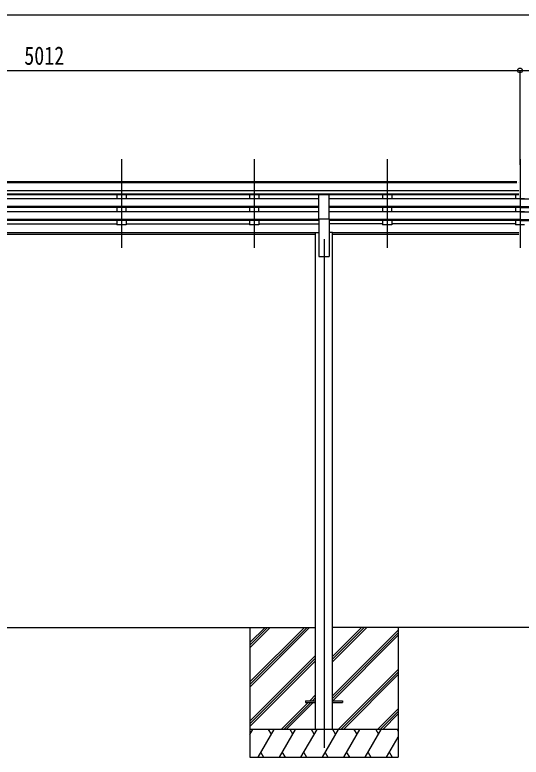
# Model space of a CAD drawing. Units: millimetres, scale not verified. Extents: x -12615 to 12615, y -8910 to 8910.
# Drawn here: x -2956 to -228, y -4527 to -523 of the extents above; entities that cross this region are included whole.
import ezdxf
from ezdxf.enums import TextEntityAlignment as Align

# ---------------------------------------------------------------- set-up
doc = ezdxf.new("R2010")
doc.units = ezdxf.units.MM
doc.header["$LTSCALE"] = 30
for name, color, linetype in [('0-3_YKK_12', 2, 'Continuous'), ('0-4_YKK_13', 4, 'Continuous'), ('0-5_YKK_A1', 4, 'Continuous'), ('0-6_YKK_D', 6, 'Continuous')]:
    doc.layers.add(name, color=color, linetype=linetype)
doc.styles.add('ＭＳ ゴシック', font='')
doc.styles.get('ＭＳ ゴシック').set_extended_font_data('MS Gothic')

msp = doc.modelspace()

# ---------------------------------------------------------------- linework, layer by layer
at = {"layer": '0-3_YKK_12'}
for p, q in [((-2381.77, -1302.48), (-2381.77, -1780)), ((-1665.77, -1302.48), (-1665.77, -1780)), ((-949.77, -1302.48), (-949.77, -1780)), ((-233.77, -1302.48), (-233.77, -1780)), ((-1289.77, -1733.31), (-1289.77, -4476.88))]:
    msp.add_line(p, q, dxfattribs=at)
at = {"layer": '0-4_YKK_13'}
for p, q in [((-1317.27, -1624.31), (-1317.27, -1492.51)), ((-1317.27, -1492.51), (-1262.27, -1492.51)), ((-1262.27, -1624.31), (-1262.27, -1492.51)), ((-1317.27, -1624.31), (-1262.27, -1624.31)), ((-1389.97, -4222.38), (-1389.97, -4231.38)), ((-1389.97, -4222.38), (-1335.17, -4222.38)), ((-1389.97, -4231.38), (-1335.17, -4231.38)), ((-1244.77, -4222.38), (-1189.97, -4222.38)), ((-1244.77, -4231.38), (-1189.97, -4231.38)), ((-1189.97, -4222.38), (-1189.97, -4231.38))]:
    msp.add_line(p, q, dxfattribs=at)
at = {"layer": '0-5_YKK_A1'}
for p, q in [((-250.27, -1423.49), (-5239.27, -1423.49)), ((-250.27, -1428.7), (-5239.27, -1428.7)), ((-240.27, -1428.7), (-240.27, -1428.7)), ((-240.27, -1472.23), (-5239.27, -1472.23)), ((-240.27, -1490.09), (-5239.27, -1490.09)), ((-1317.27, -1493.33), (-4162.27, -1493.33)), ((-1317.27, -1515.4), (-4162.27, -1515.4)), ((-2406.77, -1493.43), (-2406.77, -1515.3)), ((-2356.77, -1515.3), (-2406.77, -1515.3)), ((-2356.77, -1493.43), (-2356.77, -1515.3)), ((-1690.77, -1493.43), (-1690.77, -1515.3)), ((-1640.77, -1515.3), (-1690.77, -1515.3)), ((-1640.77, -1493.43), (-1640.77, -1515.3)), ((-240.27, -1493.33), (-1262.27, -1493.33)), ((-233.77, -1515.4), (-1262.27, -1515.4)), ((-974.77, -1493.43), (-974.77, -1515.3)), ((-924.77, -1515.3), (-974.77, -1515.3)), ((-924.77, -1493.43), (-924.77, -1515.3)), ((-258.77, -1493.43), (-258.77, -1515.3)), ((-208.77, -1515.3), (-258.77, -1515.3)), ((-233.77, -1515.4), (952.73, -1515.4)), ((-1317.27, -1557.28), (-4162.27, -1557.28)), ((-1317.27, -1558.77), (-4162.27, -1558.77)), ((-233.77, -1557.28), (-1262.27, -1557.28)), ((-233.77, -1558.77), (-1262.27, -1558.77)), ((-233.77, -1557.28), (952.73, -1557.28)), ((-233.77, -1558.77), (952.73, -1558.77)), ((-1317.27, -1563.09), (-4162.27, -1563.09)), ((-1317.27, -1585.5), (-4162.27, -1585.5)), ((-2406.77, -1563.09), (-2406.77, -1585.4)), ((-2356.77, -1585.4), (-2406.77, -1585.4)), ((-2356.77, -1585.4), (-2356.77, -1563.09)), ((-1690.77, -1563.09), (-1690.77, -1585.4)), ((-1640.77, -1585.4), (-1690.77, -1585.4)), ((-1640.77, -1585.4), (-1640.77, -1563.09)), ((-233.77, -1563.09), (-1262.27, -1563.09)), ((-233.77, -1585.5), (-1262.27, -1585.5)), ((-974.77, -1563.09), (-974.77, -1585.4)), ((-924.77, -1585.4), (-974.77, -1585.4)), ((-924.77, -1585.4), (-924.77, -1563.09)), ((-258.77, -1563.09), (-258.77, -1585.4)), ((-208.77, -1585.4), (-258.77, -1585.4)), ((-233.77, -1563.09), (952.73, -1563.09)), ((-233.77, -1585.5), (952.73, -1585.5)), ((-1317.27, -1627.38), (-4162.27, -1627.38)), ((-1317.27, -1628.88), (-4162.27, -1628.88)), ((-1317.27, -1633.19), (-4162.27, -1633.19)), ((-2406.77, -1633.19), (-2406.77, -1656.24)), ((-2356.77, -1633.19), (-2356.77, -1656.24)), ((-1690.77, -1633.19), (-1690.77, -1656.24)), ((-1640.77, -1633.19), (-1640.77, -1656.24)), ((-1317.27, -1624.31), (-1317.27, -1826.88)), ((-1262.27, -1624.31), (-1262.27, -1826.88)), ((-233.77, -1627.38), (-1262.27, -1627.38)), ((-233.77, -1628.88), (-1262.27, -1628.88)), ((-233.77, -1633.19), (-1262.27, -1633.19)), ((-974.77, -1633.19), (-974.77, -1656.24)), ((-924.77, -1633.19), (-924.77, -1656.24)), ((-258.77, -1633.19), (-258.77, -1656.24)), ((-233.77, -1627.38), (952.73, -1627.38)), ((-233.77, -1628.88), (952.73, -1628.88)), ((-233.77, -1633.19), (952.73, -1633.19)), ((-3072.77, -1651.29), (-2406.77, -1651.29)), ((-2356.77, -1656.24), (-2406.77, -1656.24)), ((-2356.77, -1651.29), (-1690.77, -1651.29)), ((-1640.77, -1656.24), (-1690.77, -1656.24)), ((-1640.77, -1651.29), (-1317.27, -1651.29)), ((-974.77, -1651.29), (-1262.27, -1651.29)), ((-924.77, -1656.24), (-974.77, -1656.24)), ((-258.77, -1651.29), (-924.77, -1651.29)), ((-208.77, -1656.24), (-258.77, -1656.24)), ((-1334.97, -1698.31), (-4144.57, -1698.31)), ((-1334.97, -1699.71), (-4144.57, -1699.71)), ((-1334.97, -1707.39), (-4144.57, -1707.39)), ((-1334.97, -4376.88), (-1334.97, -1697.88)), ((-1334.97, -1697.88), (-1317.27, -1697.88)), ((-1244.57, -1697.88), (-1262.27, -1697.88)), ((-1244.57, -4376.88), (-1244.57, -1697.88)), ((-240.27, -1698.31), (-1244.57, -1698.31)), ((-240.27, -1699.71), (-1244.57, -1699.71)), ((-240.27, -1707.39), (-1244.57, -1707.39)), ((-1317.27, -1826.88), (-1262.27, -1826.88)), ((-4144.77, -3826.88), (-1334.77, -3826.88)), ((-1689.97, -3826.88), (-1689.97, -4526.88)), ((-1689.97, -4121.06), (-1395.79, -3826.88)), ((-1689.97, -4135.2), (-1381.65, -3826.88)), ((-1689.97, -4149.34), (-1367.5, -3826.88)), ((-1689.97, -3937.21), (-1579.64, -3826.88)), ((-1689.97, -3923.07), (-1593.78, -3826.88)), ((-1689.97, -3908.93), (-1607.92, -3826.88)), ((935.23, -3826.88), (-1244.77, -3826.88)), ((-1244.77, -4012.51), (-1059.14, -3826.88)), ((-1244.77, -3998.37), (-1073.28, -3826.88)), ((-1244.77, -3984.23), (-1087.42, -3826.88)), ((-1244.77, -4196.36), (-889.97, -3841.56)), ((-889.97, -3826.88), (-889.97, -4526.88)), ((-1244.77, -4210.5), (-889.97, -3855.7)), ((-1242.51, -4222.38), (-889.97, -3869.85)), ((-1689.97, -4333.19), (-1335.17, -3978.39)), ((-1689.97, -4347.33), (-1335.17, -3992.53)), ((-1689.97, -4361.48), (-1335.17, -4006.68)), ((-1213.16, -4376.88), (-889.97, -4053.69)), ((-1199.02, -4376.88), (-889.97, -4067.83)), ((-1184.87, -4376.88), (-889.97, -4081.98)), ((-1367.03, -4222.38), (-1335.17, -4190.52)), ((-1521.53, -4376.88), (-1376.03, -4231.38)), ((-1507.38, -4376.88), (-1361.88, -4231.38)), ((-1493.24, -4376.88), (-1347.74, -4231.38)), ((-1352.88, -4222.38), (-1335.17, -4204.67)), ((-1338.74, -4222.38), (-1335.17, -4218.81)), ((-1001.03, -4376.88), (-889.97, -4265.82)), ((-986.88, -4376.88), (-889.97, -4279.97)), ((-972.74, -4376.88), (-889.97, -4294.11)), ((-889.97, -4376.88), (-1689.97, -4376.88)), ((-1689.97, -4404.38), (-1674.09, -4376.88)), ((-1645.22, -4526.88), (-1558.62, -4376.88)), ((-1573.62, -4402.86), (-1588.62, -4376.88)), ((-1529.75, -4526.88), (-1443.15, -4376.88)), ((-1458.15, -4402.86), (-1473.15, -4376.88)), ((-1414.28, -4526.88), (-1327.68, -4376.88)), ((-1342.68, -4402.86), (-1357.68, -4376.88)), ((-1298.81, -4526.88), (-1212.21, -4376.88)), ((-1227.21, -4402.86), (-1242.21, -4376.88)), ((-1183.34, -4526.88), (-1096.74, -4376.88)), ((-1111.74, -4402.86), (-1126.74, -4376.88)), ((-1067.87, -4526.88), (-981.27, -4376.88)), ((-1011.27, -4376.88), (-996.27, -4402.86)), ((-895.8, -4376.88), (-889.97, -4386.98)), ((-952.4, -4526.88), (-889.97, -4418.74)), ((-1630.22, -4500.9), (-1615.22, -4526.88)), ((-1514.75, -4500.9), (-1499.75, -4526.88)), ((-1399.28, -4500.9), (-1384.28, -4526.88)), ((-1283.81, -4500.9), (-1268.81, -4526.88)), ((-1168.34, -4500.9), (-1153.34, -4526.88)), ((-1052.87, -4500.9), (-1037.87, -4526.88)), ((-937.4, -4500.9), (-922.4, -4526.88)), ((-1689.97, -4526.88), (-889.97, -4526.88))]:
    msp.add_line(p, q, dxfattribs=at)
at = {"layer": '0-6_YKK_D'}
for p, q in [((-5115.77, -523.49), (5364.23, -523.49)), ((-5245.77, -823.49), (-233.77, -823.49)), ((-233.77, -1333.06), (-233.77, -822.49)), ((-233.77, -1333.06), (-233.77, -822.49)), ((-233.77, -823.49), (5494.23, -823.49))]:
    msp.add_line(p, q, dxfattribs=at)
msp.add_circle((-233.77, -823.49), 12.75, dxfattribs=at)
msp.add_circle((-233.77, -823.49), 12.75, dxfattribs=at)

# ---------------------------------------------------------------- texts
at = {"layer": '0-6_YKK_D', "style": 'ＭＳ ゴシック', "width": 0.8}
msp.add_text('5012', height=98.97, dxfattribs=at).set_placement((-2905.37, -822.49), align=Align.BOTTOM_LEFT)

doc.saveas('drawing.dxf')
